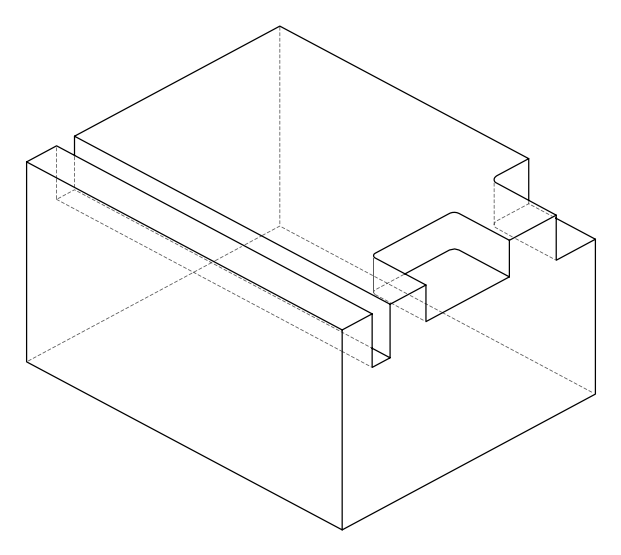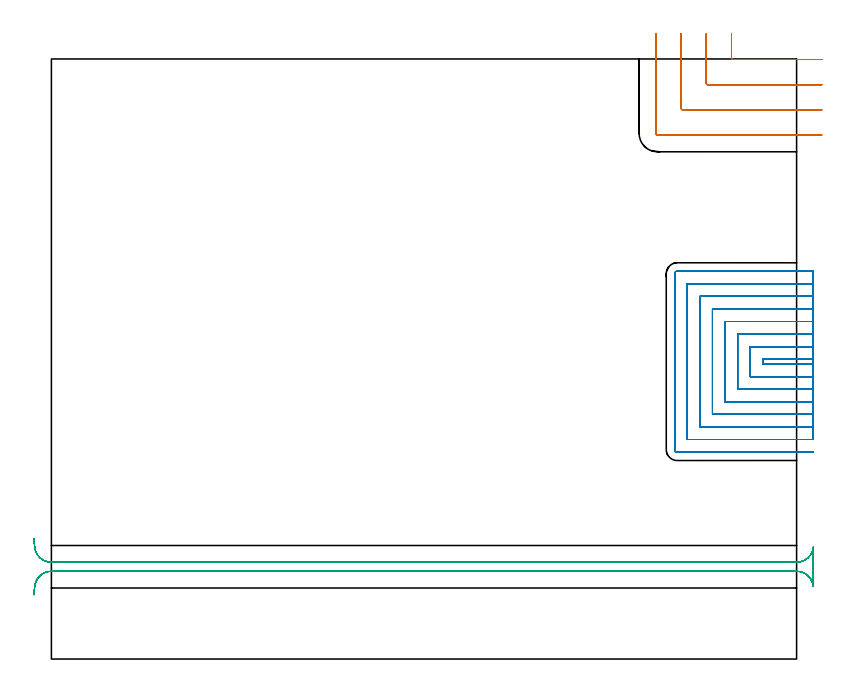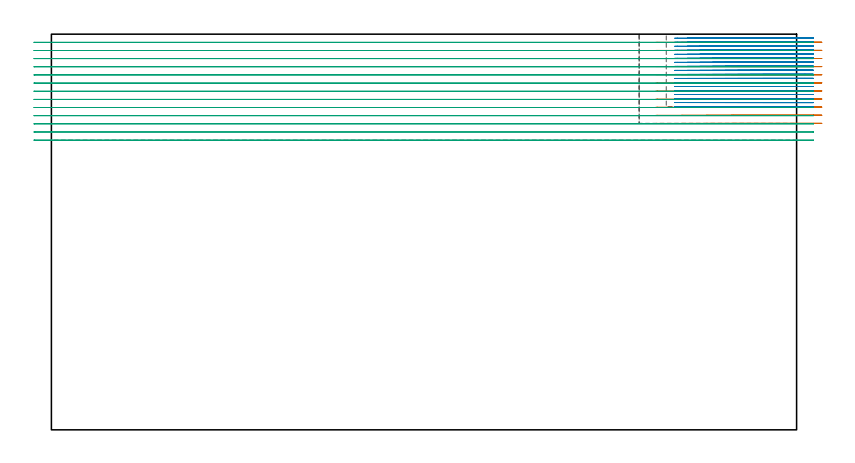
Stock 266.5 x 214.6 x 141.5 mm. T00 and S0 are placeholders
(PLAN: 3 operations, 2 tool changes, 70 min)
(1 MILL_CORNER_NOTCH_RECTANGULAR | CORNER_NOTCH_RECTANGULAR | NXT0201_011 | Follow Part, ap 3, ae 75% | 7 min | 59330 mm3)
(2 MILL_SLOT | SLOT_PARTIAL_RECTANGULAR | NXT0201_008 | Follow Part, ap 1.5, ae 75% | 47.55 min | 85171 mm3)
(3 MILL_RECTANGULAR_SLOT | SLOT_RECTANGULAR | NXT0201_011 | Follow Part, ap 3, ae 75% | 15.48 min | 153532 mm3)
(TOOL NXT0201_011 | ENDMILL 12mm [2P460-1200-NA 1630] | D12 FL38 Z6)
(TOOL NXT0201_008 | ENDMILL 6mm [2P460-0600-NA 1630] | D6 FL26 Z6)
(OP 1 MILL_CORNER_NOTCH_RECTANGULAR)
G17 G21 G94 G90
T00 M6
G54
G17 G0 G90 X243.2 Y223.6 S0 M3
G43 Z151.5 H1
Z138.6
G94 G1 Y220.6 F250.
Y214.997 F500.
G3 X243.797 Y214.4 R0.6
G1 X272.5
X275.5 F250.
G0 Z151.5
X234.2 Y223.6
Z138.6
G1 Y220.6
Y205.997 F500.
G3 X234.797 Y205.4 R0.6
G1 X272.5
X275.5 F250.
G0 Z151.5
X225.2 Y223.6
Z138.6
G1 Y220.6
Y196.997 F500.
G3 X225.797 Y196.4 R0.6
G1 X272.5
X275.5 F250.
G0 Z151.5
X216.2 Y223.6
Z138.6
G1 Y220.6
Y187.997 F500.
G3 X216.797 Y187.4 R0.6
G1 X272.5
X275.5 F250.
G0 Z151.5
X243.2 Y223.6
Z135.7
G1 Y220.6
Y214.997 F500.
G3 X243.797 Y214.4 R0.6
G1 X272.5
X275.5 F250.
G0 Z151.5
X234.2 Y223.6
Z135.7
G1 Y220.6
Y205.997 F500.
G3 X234.797 Y205.4 R0.6
G1 X272.5
X275.5 F250.
G0 Z151.5
X225.2 Y223.6
Z135.7
G1 Y220.6
Y196.997 F500.
G3 X225.797 Y196.4 R0.6
G1 X272.5
X275.5 F250.
G0 Z151.5
X216.2 Y223.6
Z135.7
G1 Y220.6
Y187.997 F500.
G3 X216.797 Y187.4 R0.6
G1 X272.5
X275.5 F250.
G0 Z151.5
X243.2 Y223.6
Z132.8
G1 Y220.6
Y214.997 F500.
G3 X243.797 Y214.4 R0.6
G1 X272.5
X275.5 F250.
G0 Z151.5
X234.2 Y223.6
Z132.8
G1 Y220.6
Y205.997 F500.
G3 X234.797 Y205.4 R0.6
G1 X272.5
X275.5 F250.
G0 Z151.5
X225.2 Y223.6
Z132.8
G1 Y220.6
Y196.997 F500.
G3 X225.797 Y196.4 R0.6
G1 X272.5
X275.5 F250.
G0 Z151.5
X216.2 Y223.6
Z132.8
G1 Y220.6
Y187.997 F500.
G3 X216.797 Y187.4 R0.6
G1 X272.5
X275.5 F250.
G0 Z151.5
X243.2 Y223.6
Z129.9
G1 Y220.6
Y214.997 F500.
G3 X243.797 Y214.4 R0.6
G1 X272.5
X275.5 F250.
G0 Z151.5
X234.2 Y223.6
Z129.9
G1 Y220.6
Y205.997 F500.
G3 X234.797 Y205.4 R0.6
G1 X272.5
X275.5 F250.
G0 Z151.5
X225.2 Y223.6
Z129.9
G1 Y220.6
Y196.997 F500.
G3 X225.797 Y196.4 R0.6
G1 X272.5
X275.5 F250.
G0 Z151.5
X216.2 Y223.6
Z129.9
G1 Y220.6
Y187.997 F500.
G3 X216.797 Y187.4 R0.6
G1 X272.5
X275.5 F250.
G0 Z151.5
X243.2 Y223.6
Z127.
G1 Y220.6
Y214.997 F500.
G3 X243.797 Y214.4 R0.6
G1 X272.5
X275.5 F250.
G0 Z151.5
X234.2 Y223.6
Z127.
G1 Y220.6
Y205.997 F500.
G3 X234.797 Y205.4 R0.6
G1 X272.5
X275.5 F250.
G0 Z151.5
X225.2 Y223.6
Z127.
G1 Y220.6
Y196.997 F500.
G3 X225.797 Y196.4 R0.6
G1 X272.5
X275.5 F250.
G0 Z151.5
X216.2 Y223.6
Z127.
G1 Y220.6
Y187.997 F500.
G3 X216.797 Y187.4 R0.6
G1 X272.5
X275.5 F250.
G0 Z151.5
X243.2 Y223.6
Z124.1
G1 Y220.6
Y214.997 F500.
G3 X243.797 Y214.4 R0.6
G1 X272.5
X275.5 F250.
G0 Z151.5
X234.2 Y223.6
Z124.1
G1 Y220.6
Y205.997 F500.
G3 X234.797 Y205.4 R0.6
G1 X272.5
X275.5 F250.
G0 Z151.5
X225.2 Y223.6
Z124.1
G1 Y220.6
Y196.997 F500.
G3 X225.797 Y196.4 R0.6
G1 X272.5
X275.5 F250.
G0 Z151.5
X216.2 Y223.6
Z124.1
G1 Y220.6
Y187.997 F500.
G3 X216.797 Y187.4 R0.6
G1 X272.5
X275.5 F250.
G0 Z151.5
X243.2 Y223.6
Z121.2
G1 Y220.6
Y214.997 F500.
G3 X243.797 Y214.4 R0.6
G1 X272.5
X275.5 F250.
G0 Z151.5
X234.2 Y223.6
Z121.2
G1 Y220.6
Y205.997 F500.
G3 X234.797 Y205.4 R0.6
G1 X272.5
X275.5 F250.
G0 Z151.5
X225.2 Y223.6
Z121.2
G1 Y220.6
Y196.997 F500.
G3 X225.797 Y196.4 R0.6
G1 X272.5
X275.5 F250.
G0 Z151.5
X216.2 Y223.6
Z121.2
G1 Y220.6
Y187.997 F500.
G3 X216.797 Y187.4 R0.6
G1 X272.5
X275.5 F250.
G0 Z151.5
X243.2 Y223.6
Z118.3
G1 Y220.6
Y214.997 F500.
G3 X243.797 Y214.4 R0.6
G1 X272.5
X275.5 F250.
G0 Z151.5
X234.2 Y223.6
Z118.3
G1 Y220.6
Y205.997 F500.
G3 X234.797 Y205.4 R0.6
G1 X272.5
X275.5 F250.
G0 Z151.5
X225.2 Y223.6
Z118.3
G1 Y220.6
Y196.997 F500.
G3 X225.797 Y196.4 R0.6
G1 X272.5
X275.5 F250.
G0 Z151.5
X216.2 Y223.6
Z118.3
G1 Y220.6
Y187.997 F500.
G3 X216.797 Y187.4 R0.6
G1 X272.5
X275.5 F250.
G0 Z151.5
X243.2 Y223.6
Z115.4
G1 Y220.6
Y214.997 F500.
G3 X243.797 Y214.4 R0.6
G1 X272.5
X275.5 F250.
G0 Z151.5
X234.2 Y223.6
Z115.4
G1 Y220.6
Y205.997 F500.
G3 X234.797 Y205.4 R0.6
G1 X272.5
X275.5 F250.
G0 Z151.5
X225.2 Y223.6
Z115.4
G1 Y220.6
Y196.997 F500.
G3 X225.797 Y196.4 R0.6
G1 X272.5
X275.5 F250.
G0 Z151.5
X216.2 Y223.6
Z115.4
G1 Y220.6
Y187.997 F500.
G3 X216.797 Y187.4 R0.6
G1 X272.5
X275.5 F250.
G0 Z151.5
X243.2 Y223.6
Z112.5
G1 Y220.6
Y214.997 F500.
G3 X243.797 Y214.4 R0.6
G1 X272.5
X275.5 F250.
G0 Z151.5
X234.2 Y223.6
Z112.5
G1 Y220.6
Y205.997 F500.
G3 X234.797 Y205.4 R0.6
G1 X272.5
X275.5 F250.
G0 Z151.5
X225.2 Y223.6
Z112.5
G1 Y220.6
Y196.997 F500.
G3 X225.797 Y196.4 R0.6
G1 X272.5
X275.5 F250.
G0 Z151.5
X216.2 Y223.6
Z112.5
G1 Y220.6
Y187.997 F500.
G3 X216.797 Y187.4 R0.6
G1 X272.5
X275.5 F250.
G0 Z151.5
X243.2 Y223.6
Z109.6
G1 Y220.6
Y214.997 F500.
G3 X243.797 Y214.4 R0.6
G1 X272.5
X275.5 F250.
G0 Z151.5
X234.2 Y223.6
Z109.6
G1 Y220.6
Y205.997 F500.
G3 X234.797 Y205.4 R0.6
G1 X272.5
X275.5 F250.
G0 Z151.5
X225.2 Y223.6
Z109.6
G1 Y220.6
Y196.997 F500.
G3 X225.797 Y196.4 R0.6
G1 X272.5
X275.5 F250.
G0 Z151.5
X216.2 Y223.6
Z109.6
G1 Y220.6
Y187.997 F500.
G3 X216.797 Y187.4 R0.6
G1 X272.5
X275.5 F250.
G0 Z151.5
M5
M2
(OP 2 MILL_SLOT)
G17 G21 G94 G90
T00 M6
G54
G17 G0 G90 X272.5 Y107.2 S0 M3
G43 Z151.5 H1
Z140.061
G94 G1 X269.5 F250.
X254.4 F500.
Y105.5
X269.5
X272.5 F250.
Y111.7
X269.5
X249.9 F500.
Y101.
X269.5
X272.5 F250.
Y116.2
X269.5
X245.4 F500.
Y96.5
X269.5
X272.5 F250.
Y120.7
X269.5
X240.9 F500.
Y92.
X269.5
X272.5 F250.
Y125.2
X269.5
X236.4 F500.
Y87.5
X269.5
X272.5 F250.
Y129.7
X269.5
X231.9 F500.
Y83.
X269.5
X272.5 F250.
Y134.2
X269.5
X227.4 F500.
Y78.5
X269.5
X272.5 F250.
Y138.7
X269.5
X223.8 F500.
G3 X222.9 Y137.8 R0.9
G1 Y74.9
G3 X223.8 Y74. R0.9
G1 X269.5
X272.5 F250.
G0 Y107.2 Z138.622
G1 X269.5
X254.4 F500.
Y105.5
X269.5
X272.5 F250.
Y111.7
X269.5
X249.9 F500.
Y101.
X269.5
X272.5 F250.
Y116.2
X269.5
X245.4 F500.
Y96.5
X269.5
X272.5 F250.
Y120.7
X269.5
X240.9 F500.
Y92.
X269.5
X272.5 F250.
Y125.2
X269.5
X236.4 F500.
Y87.5
X269.5
X272.5 F250.
Y129.7
X269.5
X231.9 F500.
Y83.
X269.5
X272.5 F250.
Y134.2
X269.5
X227.4 F500.
Y78.5
X269.5
X272.5 F250.
Y138.7
X269.5
X223.8 F500.
G3 X222.9 Y137.8 R0.9
G1 Y74.9
G3 X223.8 Y74. R0.9
G1 X269.5
X272.5 F250.
G0 Y107.2 Z137.183
G1 X269.5
X254.4 F500.
Y105.5
X269.5
X272.5 F250.
Y111.7
X269.5
X249.9 F500.
Y101.
X269.5
X272.5 F250.
Y116.2
X269.5
X245.4 F500.
Y96.5
X269.5
X272.5 F250.
Y120.7
X269.5
X240.9 F500.
Y92.
X269.5
X272.5 F250.
Y125.2
X269.5
X236.4 F500.
Y87.5
X269.5
X272.5 F250.
Y129.7
X269.5
X231.9 F500.
Y83.
X269.5
X272.5 F250.
Y134.2
X269.5
X227.4 F500.
Y78.5
X269.5
X272.5 F250.
Y138.7
X269.5
X223.8 F500.
G3 X222.9 Y137.8 R0.9
G1 Y74.9
G3 X223.8 Y74. R0.9
G1 X269.5
X272.5 F250.
G0 Y107.2 Z135.744
G1 X269.5
X254.4 F500.
Y105.5
X269.5
X272.5 F250.
Y111.7
X269.5
X249.9 F500.
Y101.
X269.5
X272.5 F250.
Y116.2
X269.5
X245.4 F500.
Y96.5
X269.5
X272.5 F250.
Y120.7
X269.5
X240.9 F500.
Y92.
X269.5
X272.5 F250.
Y125.2
X269.5
X236.4 F500.
Y87.5
X269.5
X272.5 F250.
Y129.7
X269.5
X231.9 F500.
Y83.
X269.5
X272.5 F250.
Y134.2
X269.5
X227.4 F500.
Y78.5
X269.5
X272.5 F250.
Y138.7
X269.5
X223.8 F500.
G3 X222.9 Y137.8 R0.9
G1 Y74.9
G3 X223.8 Y74. R0.9
G1 X269.5
X272.5 F250.
G0 Y107.2 Z134.305
G1 X269.5
X254.4 F500.
Y105.5
X269.5
X272.5 F250.
Y111.7
X269.5
X249.9 F500.
Y101.
X269.5
X272.5 F250.
Y116.2
X269.5
X245.4 F500.
Y96.5
X269.5
X272.5 F250.
Y120.7
X269.5
X240.9 F500.
Y92.
X269.5
X272.5 F250.
Y125.2
X269.5
X236.4 F500.
Y87.5
X269.5
X272.5 F250.
Y129.7
X269.5
X231.9 F500.
Y83.
X269.5
X272.5 F250.
Y134.2
X269.5
X227.4 F500.
Y78.5
X269.5
X272.5 F250.
Y138.7
X269.5
X223.8 F500.
G3 X222.9 Y137.8 R0.9
G1 Y74.9
G3 X223.8 Y74. R0.9
G1 X269.5
X272.5 F250.
G0 Y107.2 Z132.867
G1 X269.5
X254.4 F500.
Y105.5
X269.5
X272.5 F250.
Y111.7
X269.5
X249.9 F500.
Y101.
X269.5
X272.5 F250.
Y116.2
X269.5
X245.4 F500.
Y96.5
X269.5
X272.5 F250.
Y120.7
X269.5
X240.9 F500.
Y92.
X269.5
X272.5 F250.
Y125.2
X269.5
X236.4 F500.
Y87.5
X269.5
X272.5 F250.
Y129.7
X269.5
X231.9 F500.
Y83.
X269.5
X272.5 F250.
Y134.2
X269.5
X227.4 F500.
Y78.5
X269.5
X272.5 F250.
Y138.7
X269.5
X223.8 F500.
G3 X222.9 Y137.8 R0.9
G1 Y74.9
G3 X223.8 Y74. R0.9
G1 X269.5
X272.5 F250.
G0 Y107.2 Z131.428
G1 X269.5
X254.4 F500.
Y105.5
X269.5
X272.5 F250.
Y111.7
X269.5
X249.9 F500.
Y101.
X269.5
X272.5 F250.
Y116.2
X269.5
X245.4 F500.
Y96.5
X269.5
X272.5 F250.
Y120.7
X269.5
X240.9 F500.
Y92.
X269.5
X272.5 F250.
Y125.2
X269.5
X236.4 F500.
Y87.5
X269.5
X272.5 F250.
Y129.7
X269.5
X231.9 F500.
Y83.
X269.5
X272.5 F250.
Y134.2
X269.5
X227.4 F500.
Y78.5
X269.5
X272.5 F250.
Y138.7
X269.5
X223.8 F500.
G3 X222.9 Y137.8 R0.9
G1 Y74.9
G3 X223.8 Y74. R0.9
G1 X269.5
X272.5 F250.
G0 Y107.2 Z129.989
G1 X269.5
X254.4 F500.
Y105.5
X269.5
X272.5 F250.
Y111.7
X269.5
X249.9 F500.
Y101.
X269.5
X272.5 F250.
Y116.2
X269.5
X245.4 F500.
Y96.5
X269.5
X272.5 F250.
Y120.7
X269.5
X240.9 F500.
Y92.
X269.5
X272.5 F250.
Y125.2
X269.5
X236.4 F500.
Y87.5
X269.5
X272.5 F250.
Y129.7
X269.5
X231.9 F500.
Y83.
X269.5
X272.5 F250.
Y134.2
X269.5
X227.4 F500.
Y78.5
X269.5
X272.5 F250.
Y138.7
X269.5
X223.8 F500.
G3 X222.9 Y137.8 R0.9
G1 Y74.9
G3 X223.8 Y74. R0.9
G1 X269.5
X272.5 F250.
G0 Y107.2 Z128.55
G1 X269.5
X254.4 F500.
Y105.5
X269.5
X272.5 F250.
Y111.7
X269.5
X249.9 F500.
Y101.
X269.5
X272.5 F250.
Y116.2
X269.5
X245.4 F500.
Y96.5
X269.5
X272.5 F250.
Y120.7
X269.5
X240.9 F500.
Y92.
X269.5
X272.5 F250.
Y125.2
X269.5
X236.4 F500.
Y87.5
X269.5
X272.5 F250.
Y129.7
X269.5
X231.9 F500.
Y83.
X269.5
X272.5 F250.
Y134.2
X269.5
X227.4 F500.
Y78.5
X269.5
X272.5 F250.
Y138.7
X269.5
X223.8 F500.
G3 X222.9 Y137.8 R0.9
G1 Y74.9
G3 X223.8 Y74. R0.9
G1 X269.5
X272.5 F250.
G0 Y107.2 Z127.111
G1 X269.5
X254.4 F500.
Y105.5
X269.5
X272.5 F250.
Y111.7
X269.5
X249.9 F500.
Y101.
X269.5
X272.5 F250.
Y116.2
X269.5
X245.4 F500.
Y96.5
X269.5
X272.5 F250.
Y120.7
X269.5
X240.9 F500.
Y92.
X269.5
X272.5 F250.
Y125.2
X269.5
X236.4 F500.
Y87.5
X269.5
X272.5 F250.
Y129.7
X269.5
X231.9 F500.
Y83.
X269.5
X272.5 F250.
Y134.2
X269.5
X227.4 F500.
Y78.5
X269.5
X272.5 F250.
Y138.7
X269.5
X223.8 F500.
G3 X222.9 Y137.8 R0.9
G1 Y74.9
G3 X223.8 Y74. R0.9
G1 X269.5
X272.5 F250.
G0 Y107.2 Z125.672
G1 X269.5
X254.4 F500.
Y105.5
X269.5
X272.5 F250.
Y111.7
X269.5
X249.9 F500.
Y101.
X269.5
X272.5 F250.
Y116.2
X269.5
X245.4 F500.
Y96.5
X269.5
X272.5 F250.
Y120.7
X269.5
X240.9 F500.
Y92.
X269.5
X272.5 F250.
Y125.2
X269.5
X236.4 F500.
Y87.5
X269.5
X272.5 F250.
Y129.7
X269.5
X231.9 F500.
Y83.
X269.5
X272.5 F250.
Y134.2
X269.5
X227.4 F500.
Y78.5
X269.5
X272.5 F250.
Y138.7
X269.5
X223.8 F500.
G3 X222.9 Y137.8 R0.9
G1 Y74.9
G3 X223.8 Y74. R0.9
G1 X269.5
X272.5 F250.
G0 Y107.2 Z124.233
G1 X269.5
X254.4 F500.
Y105.5
X269.5
X272.5 F250.
Y111.7
X269.5
X249.9 F500.
Y101.
X269.5
X272.5 F250.
Y116.2
X269.5
X245.4 F500.
Y96.5
X269.5
X272.5 F250.
Y120.7
X269.5
X240.9 F500.
Y92.
X269.5
X272.5 F250.
Y125.2
X269.5
X236.4 F500.
Y87.5
X269.5
X272.5 F250.
Y129.7
X269.5
X231.9 F500.
Y83.
X269.5
X272.5 F250.
Y134.2
X269.5
X227.4 F500.
Y78.5
X269.5
X272.5 F250.
Y138.7
X269.5
X223.8 F500.
G3 X222.9 Y137.8 R0.9
G1 Y74.9
G3 X223.8 Y74. R0.9
G1 X269.5
X272.5 F250.
G0 Y107.2 Z122.794
G1 X269.5
X254.4 F500.
Y105.5
X269.5
X272.5 F250.
Y111.7
X269.5
X249.9 F500.
Y101.
X269.5
X272.5 F250.
Y116.2
X269.5
X245.4 F500.
Y96.5
X269.5
X272.5 F250.
Y120.7
X269.5
X240.9 F500.
Y92.
X269.5
X272.5 F250.
Y125.2
X269.5
X236.4 F500.
Y87.5
X269.5
X272.5 F250.
Y129.7
X269.5
X231.9 F500.
Y83.
X269.5
X272.5 F250.
Y134.2
X269.5
X227.4 F500.
Y78.5
X269.5
X272.5 F250.
Y138.7
X269.5
X223.8 F500.
G3 X222.9 Y137.8 R0.9
G1 Y74.9
G3 X223.8 Y74. R0.9
G1 X269.5
X272.5 F250.
G0 Y107.2 Z121.356
G1 X269.5
X254.4 F500.
Y105.5
X269.5
X272.5 F250.
Y111.7
X269.5
X249.9 F500.
Y101.
X269.5
X272.5 F250.
Y116.2
X269.5
X245.4 F500.
Y96.5
X269.5
X272.5 F250.
Y120.7
X269.5
X240.9 F500.
Y92.
X269.5
X272.5 F250.
Y125.2
X269.5
X236.4 F500.
Y87.5
X269.5
X272.5 F250.
Y129.7
X269.5
X231.9 F500.
Y83.
X269.5
X272.5 F250.
Y134.2
X269.5
X227.4 F500.
Y78.5
X269.5
X272.5 F250.
Y138.7
X269.5
X223.8 F500.
G3 X222.9 Y137.8 R0.9
G1 Y74.9
G3 X223.8 Y74. R0.9
G1 X269.5
X272.5 F250.
G0 Y107.2 Z119.917
G1 X269.5
X254.4 F500.
Y105.5
X269.5
X272.5 F250.
Y111.7
X269.5
X249.9 F500.
Y101.
X269.5
X272.5 F250.
Y116.2
X269.5
X245.4 F500.
Y96.5
X269.5
X272.5 F250.
Y120.7
X269.5
X240.9 F500.
Y92.
X269.5
X272.5 F250.
Y125.2
X269.5
X236.4 F500.
Y87.5
X269.5
X272.5 F250.
Y129.7
X269.5
X231.9 F500.
Y83.
X269.5
X272.5 F250.
Y134.2
X269.5
X227.4 F500.
Y78.5
X269.5
X272.5 F250.
Y138.7
X269.5
X223.8 F500.
G3 X222.9 Y137.8 R0.9
G1 Y74.9
G3 X223.8 Y74. R0.9
G1 X269.5
X272.5 F250.
G0 Y107.2 Z118.478
G1 X269.5
X254.4 F500.
Y105.5
X269.5
X272.5 F250.
Y111.7
X269.5
X249.9 F500.
Y101.
X269.5
X272.5 F250.
Y116.2
X269.5
X245.4 F500.
Y96.5
X269.5
X272.5 F250.
Y120.7
X269.5
X240.9 F500.
Y92.
X269.5
X272.5 F250.
Y125.2
X269.5
X236.4 F500.
Y87.5
X269.5
X272.5 F250.
Y129.7
X269.5
X231.9 F500.
Y83.
X269.5
X272.5 F250.
Y134.2
X269.5
X227.4 F500.
Y78.5
X269.5
X272.5 F250.
Y138.7
X269.5
X223.8 F500.
G3 X222.9 Y137.8 R0.9
G1 Y74.9
G3 X223.8 Y74. R0.9
G1 X269.5
X272.5 F250.
G0 Y107.2 Z117.039
G1 X269.5
X254.4 F500.
Y105.5
X269.5
X272.5 F250.
Y111.7
X269.5
X249.9 F500.
Y101.
X269.5
X272.5 F250.
Y116.2
X269.5
X245.4 F500.
Y96.5
X269.5
X272.5 F250.
Y120.7
X269.5
X240.9 F500.
Y92.
X269.5
X272.5 F250.
Y125.2
X269.5
X236.4 F500.
Y87.5
X269.5
X272.5 F250.
Y129.7
X269.5
X231.9 F500.
Y83.
X269.5
X272.5 F250.
Y134.2
X269.5
X227.4 F500.
Y78.5
X269.5
X272.5 F250.
Y138.7
X269.5
X223.8 F500.
G3 X222.9 Y137.8 R0.9
G1 Y74.9
G3 X223.8 Y74. R0.9
G1 X269.5
X272.5 F250.
G0 Y107.2 Z115.6
G1 X269.5
X254.4 F500.
Y105.5
X269.5
X272.5 F250.
Y111.7
X269.5
X249.9 F500.
Y101.
X269.5
X272.5 F250.
Y116.2
X269.5
X245.4 F500.
Y96.5
X269.5
X272.5 F250.
Y120.7
X269.5
X240.9 F500.
Y92.
X269.5
X272.5 F250.
Y125.2
X269.5
X236.4 F500.
Y87.5
X269.5
X272.5 F250.
Y129.7
X269.5
X231.9 F500.
Y83.
X269.5
X272.5 F250.
Y134.2
X269.5
X227.4 F500.
Y78.5
X269.5
X272.5 F250.
Y138.7
X269.5
X223.8 F500.
G3 X222.9 Y137.8 R0.9
G1 Y74.9
G3 X223.8 Y74. R0.9
G1 X269.5
X272.5 F250.
G0 Z151.5
M5
M2
(OP 3 MILL_RECTANGULAR_SLOT)
G17 G21 G94 G90
T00 M6
G54
G17 G0 G90 X-6.27 Y23.014 S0 M3
G43 Z151.5 H1
Z138.585
G94 G1 X-5.97 Y25.999 F250.
G2 X0. Y31.4 R6. F500.
G1 X266.5
G2 X272.47 Y25.999 R6.
G1 X272.5
Y40.001
X272.47
G2 X266.5 Y34.6 R6.
G1 X0.
G2 X-5.97 Y40.001 R6.
G1 X-6.27 Y42.986 F250.
G0 Y23.014 Z135.669
G1 X-5.97 Y25.999
G2 X0. Y31.4 R6. F500.
G1 X266.5
G2 X272.47 Y25.999 R6.
G1 X272.5
Y40.001
X272.47
G2 X266.5 Y34.6 R6.
G1 X0.
G2 X-5.97 Y40.001 R6.
G1 X-6.27 Y42.986 F250.
G0 Y23.014 Z132.754
G1 X-5.97 Y25.999
G2 X0. Y31.4 R6. F500.
G1 X266.5
G2 X272.47 Y25.999 R6.
G1 X272.5
Y40.001
X272.47
G2 X266.5 Y34.6 R6.
G1 X0.
G2 X-5.97 Y40.001 R6.
G1 X-6.27 Y42.986 F250.
G0 Y23.014 Z129.838
G1 X-5.97 Y25.999
G2 X0. Y31.4 R6. F500.
G1 X266.5
G2 X272.47 Y25.999 R6.
G1 X272.5
Y40.001
X272.47
G2 X266.5 Y34.6 R6.
G1 X0.
G2 X-5.97 Y40.001 R6.
G1 X-6.27 Y42.986 F250.
G0 Y23.014 Z126.923
G1 X-5.97 Y25.999
G2 X0. Y31.4 R6. F500.
G1 X266.5
G2 X272.47 Y25.999 R6.
G1 X272.5
Y40.001
X272.47
G2 X266.5 Y34.6 R6.
G1 X0.
G2 X-5.97 Y40.001 R6.
G1 X-6.27 Y42.986 F250.
G0 Y23.014 Z124.008
G1 X-5.97 Y25.999
G2 X0. Y31.4 R6. F500.
G1 X266.5
G2 X272.47 Y25.999 R6.
G1 X272.5
Y40.001
X272.47
G2 X266.5 Y34.6 R6.
G1 X0.
G2 X-5.97 Y40.001 R6.
G1 X-6.27 Y42.986 F250.
G0 Y23.014 Z121.092
G1 X-5.97 Y25.999
G2 X0. Y31.4 R6. F500.
G1 X266.5
G2 X272.47 Y25.999 R6.
G1 X272.5
Y40.001
X272.47
G2 X266.5 Y34.6 R6.
G1 X0.
G2 X-5.97 Y40.001 R6.
G1 X-6.27 Y42.986 F250.
G0 Y23.014 Z118.177
G1 X-5.97 Y25.999
G2 X0. Y31.4 R6. F500.
G1 X266.5
G2 X272.47 Y25.999 R6.
G1 X272.5
Y40.001
X272.47
G2 X266.5 Y34.6 R6.
G1 X0.
G2 X-5.97 Y40.001 R6.
G1 X-6.27 Y42.986 F250.
G0 Y23.014 Z115.262
G1 X-5.97 Y25.999
G2 X0. Y31.4 R6. F500.
G1 X266.5
G2 X272.47 Y25.999 R6.
G1 X272.5
Y40.001
X272.47
G2 X266.5 Y34.6 R6.
G1 X0.
G2 X-5.97 Y40.001 R6.
G1 X-6.27 Y42.986 F250.
G0 Y23.014 Z112.346
G1 X-5.97 Y25.999
G2 X0. Y31.4 R6. F500.
G1 X266.5
G2 X272.47 Y25.999 R6.
G1 X272.5
Y40.001
X272.47
G2 X266.5 Y34.6 R6.
G1 X0.
G2 X-5.97 Y40.001 R6.
G1 X-6.27 Y42.986 F250.
G0 Y23.014 Z109.431
G1 X-5.97 Y25.999
G2 X0. Y31.4 R6. F500.
G1 X266.5
G2 X272.47 Y25.999 R6.
G1 X272.5
Y40.001
X272.47
G2 X266.5 Y34.6 R6.
G1 X0.
G2 X-5.97 Y40.001 R6.
G1 X-6.27 Y42.986 F250.
G0 Y23.014 Z106.515
G1 X-5.97 Y25.999
G2 X0. Y31.4 R6. F500.
G1 X266.5
G2 X272.47 Y25.999 R6.
G1 X272.5
Y40.001
X272.47
G2 X266.5 Y34.6 R6.
G1 X0.
G2 X-5.97 Y40.001 R6.
G1 X-6.27 Y42.986 F250.
G0 Y23.014 Z103.6
G1 X-5.97 Y25.999
G2 X0. Y31.4 R6. F500.
G1 X266.5
G2 X272.47 Y25.999 R6.
G1 X272.5
Y40.001
X272.47
G2 X266.5 Y34.6 R6.
G1 X0.
G2 X-5.97 Y40.001 R6.
G1 X-6.27 Y42.986 F250.
G0 Z151.5
M5
M2
